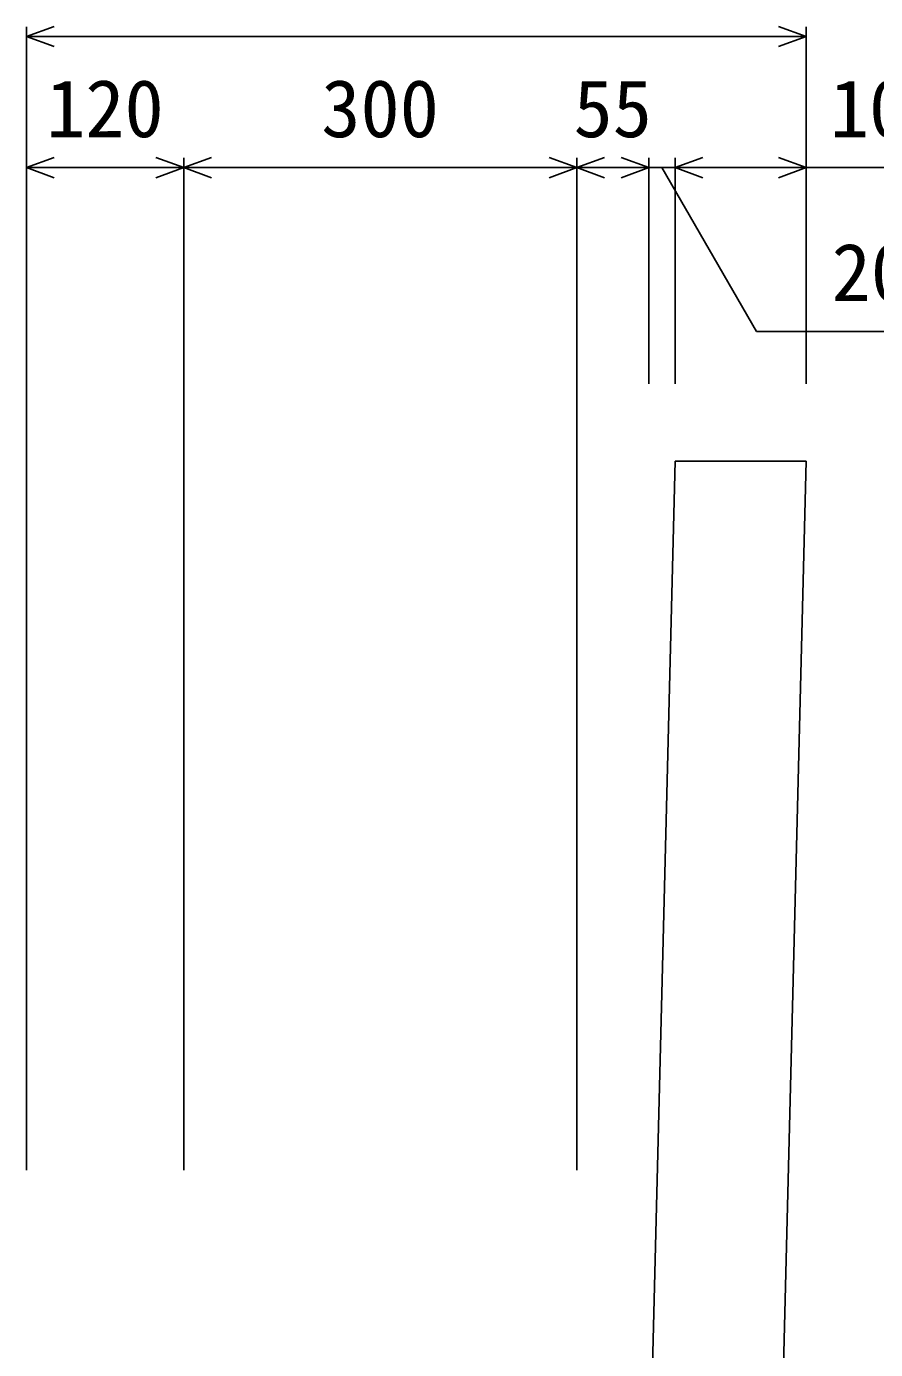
# Model space of a CAD drawing. Units: millimetres, scale not verified. Extents: x -16800 to 16800, y -5940 to 5940.
# Drawn here: x 15103 to 15751, y 3644 to 4654 of the extents above; entities that cross this region are included whole.
import ezdxf
from ezdxf.enums import TextEntityAlignment as Align

# ---------------------------------------------------------------- set-up
doc = ezdxf.new("R2010")
doc.units = ezdxf.units.MM
doc.header["$LTSCALE"] = 20
doc.layers.add('0-0_DIM', color=7, linetype='Continuous', lineweight=25)
doc.layers.add('0-5_OUTLINE', color=3, linetype='Continuous', lineweight=25)
doc.styles.add('ＭＳ ゴシック', font='')
doc.styles.get('ＭＳ ゴシック').set_extended_font_data('MS Gothic')

msp = doc.modelspace()

# ---------------------------------------------------------------- linework, layer by layer
at = {"layer": '0-0_DIM'}
for p, q in [((15102.6, 4653.54), (15102.6, 3781.04)), ((15697.6, 4646.04), (15102.6, 4646.04)), ((15697.6, 4653.54), (15697.6, 4381.04)), ((15222.6, 4553.54), (15222.6, 3781.04)), ((15522.6, 4553.54), (15522.6, 3781.04)), ((15577.6, 4553.54), (15577.6, 4381.04)), ((15597.6, 4553.54), (15597.6, 4381.04)), ((15102.6, 4546.04), (15222.6, 4546.04)), ((15222.6, 4546.04), (15522.6, 4546.04)), ((15597.6, 4546.04), (15697.6, 4546.04)), ((15823.97, 4546.04), (15697.6, 4546.04))]:
    msp.add_line(p, q, dxfattribs=at)
for points in [[(15123.75, 4638.35), (15102.6, 4646.04), (15123.75, 4653.74)], [(15676.46, 4653.74), (15697.6, 4646.04), (15676.46, 4638.35)], [(15123.75, 4538.35), (15102.6, 4546.04), (15123.75, 4553.74)], [(15201.46, 4553.74), (15222.6, 4546.04), (15201.46, 4538.35)], [(15243.75, 4538.35), (15222.6, 4546.04), (15243.75, 4553.74)], [(15501.46, 4553.74), (15522.6, 4546.04), (15501.46, 4538.35)], [(15543.75, 4553.74), (15522.6, 4546.04), (15543.75, 4538.35)], [(15556.46, 4538.35), (15577.6, 4546.04), (15556.46, 4553.74)], [(15618.75, 4553.74), (15597.6, 4546.04), (15618.75, 4538.35)], [(15676.46, 4538.35), (15697.6, 4546.04), (15676.46, 4553.74)], [(15597.6, 4546.04), (15577.6, 4546.04), (15522.6, 4546.04)], [(15587.6, 4546.04), (15659.78, 4421.03), (15784.69, 4421.03)]]:
    msp.add_lwpolyline(points, dxfattribs=at)
at = {"layer": '0-5_OUTLINE'}
for p, q in [((15597.6, 4321.92), (15577.6, 3521.92)), ((15597.6, 4321.92), (15697.6, 4321.92)), ((15667.1, 3101.92), (15697.6, 4321.92))]:
    msp.add_line(p, q, dxfattribs=at)

# ---------------------------------------------------------------- texts
at = {"layer": '0-0_DIM', "style": 'ＭＳ ゴシック'}
for s, p in [('120', (15117.6, 4556.04)), ('300', (15327.6, 4556.04)), ('55', (15520.1, 4556.04)), ('100', (15715.76, 4556.04)), ('20', (15717.11, 4431.03))]:
    msp.add_text(s, height=43.99, dxfattribs=at).set_placement(p, align=Align.BOTTOM_LEFT)

doc.saveas('drawing.dxf')
